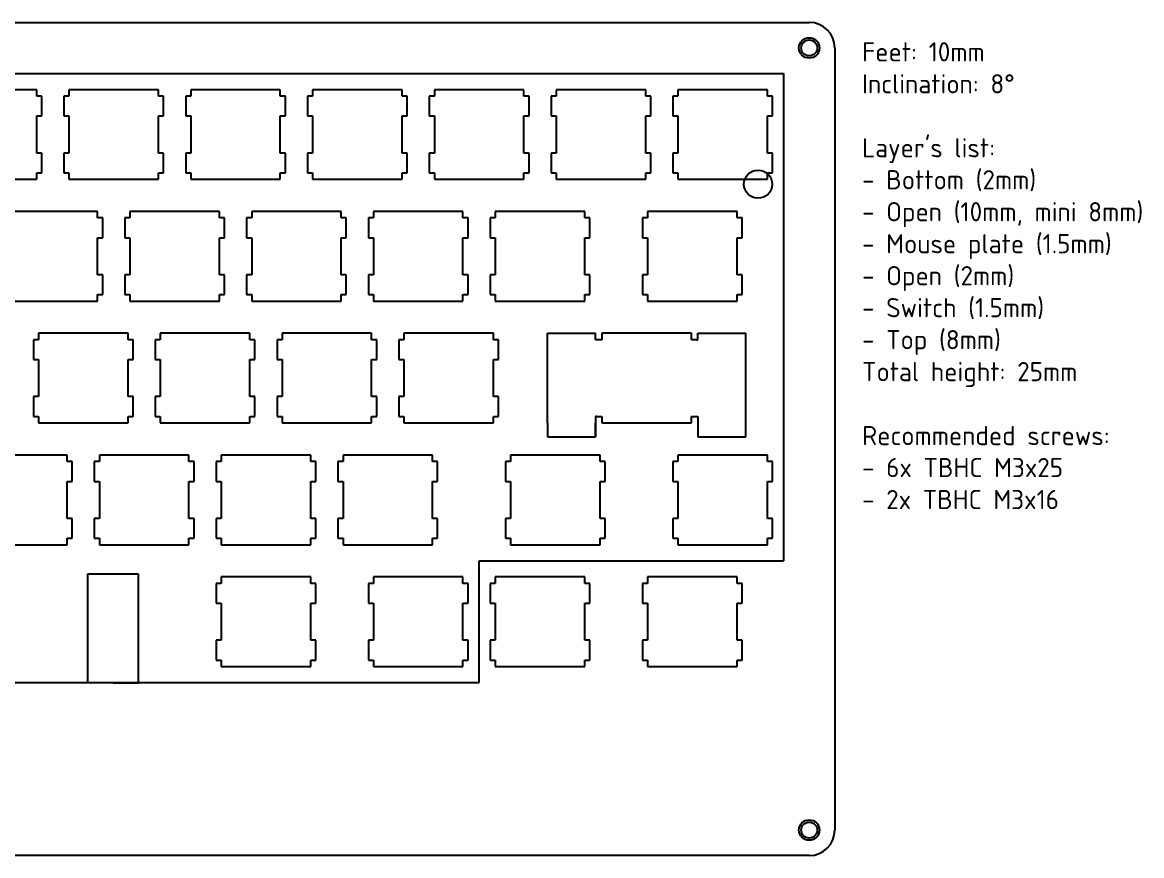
# Model space of a CAD drawing. Header units: millimetres. Extents: x 0 to 350, y 0 to 130.
# Drawn here: x 174.7 to 349.7, y 0 to 130.3 of the extents above; entities that cross this region are included whole.
import ezdxf

# ---------------------------------------------------------------- set-up
doc = ezdxf.new("R2010")
doc.units = ezdxf.units.MM
for name, color, linetype, lineweight, true_color in [('__COMMENT', 4, 'Continuous', 0, 0x00ffff), ('BOLT_HOLES', 7, 'Continuous', 25, 0xffffff), ('BORDER', 7, 'Continuous', 25, 0xffffff), ('BOTTOM_LAYER_FEET', 7, 'Continuous', 25, 0xffffff), ('HOLES', 7, 'Continuous', 25, 0xffffff), ('SWITCH__BACKSLASH', 5, 'Continuous', 25, 0x0000ff), ('SWITCH__BACKSPACE_SPLIT', 5, 'Continuous', 25, 0x0000ff), ('SWITCH__BASE', 5, 'Continuous', 25, 0x0000ff), ('SWITCH__BOTTOM_ROW__6U__PCB', 5, 'Continuous', 25, 0x0000ff), ('SWITCH__ENTER__ANSI__PCB', 5, 'Continuous', 25, 0x0000ff), ('SWITCH__RSHIFT__HHKB', 5, 'Continuous', 25, 0x0000ff), ('TOP_PLATE__BASE', 1, 'Continuous', 25, 0xff0000), ('TOP_PLATE__HHKB 6U', 1, 'Continuous', 25, 0xff0000)]:
    doc.layers.add(name, color=color, linetype=linetype, lineweight=lineweight, true_color=true_color)
doc.styles.add('textstyle11', font='')
doc.styles.get('textstyle11').set_extended_font_data('iso3098')

msp = doc.modelspace()

# ---------------------------------------------------------------- linework, layer by layer
at = {"layer": 'BOLT_HOLES'}
for centre in [(297.7516, 126.302), (297.7516, 3.9993)]:
    msp.add_circle(centre, 1.25, dxfattribs=at)
at = {"layer": 'BORDER'}
for p, q in [((34.875, 130.302), (297.7516, 130.302)), ((301.7509, 126.302), (301.7509, 4)), ((297.7516, 0), (4, 0))]:
    msp.add_line(p, q, dxfattribs=at)
for centre, start, end in [((297.7509, 126.302), 359.9999991, 89.9899732), ((297.7509, 4), 270.0100268, 0)]:
    msp.add_arc(centre, 4, start, end, dxfattribs=at)
at = {"layer": 'BOTTOM_LAYER_FEET'}
msp.add_circle((289.7509, 105), 2.2, dxfattribs=at)
at = {"layer": 'HOLES'}
for centre in [(297.7516, 126.302), (297.7516, 4)]:
    msp.add_circle(centre, 1.6, dxfattribs=at)
at = {"layer": 'SWITCH__BACKSLASH'}
for p, q in [((272.4633, 100.726), (272.4633, 99.725)), ((286.4633, 100.726), (272.4633, 100.726)), ((286.4633, 99.725), (286.4633, 100.726)), ((272.4633, 99.725), (271.6633, 99.725)), ((271.6633, 99.725), (271.6633, 96.625)), ((287.2633, 99.725), (286.4633, 99.725)), ((287.2633, 96.625), (287.2633, 99.725)), ((271.6633, 96.625), (272.4633, 96.625)), ((272.4633, 96.625), (272.4633, 90.8246)), ((286.4633, 90.8246), (286.4633, 96.625)), ((286.4633, 96.625), (287.2633, 96.625)), ((272.4633, 90.8246), (271.6633, 90.8246)), ((271.6633, 90.8246), (271.6633, 87.7255)), ((287.2633, 90.8246), (286.4633, 90.8246)), ((287.2633, 87.7255), (287.2633, 90.8246)), ((271.6633, 87.7255), (272.4633, 87.7255)), ((272.4633, 87.7255), (272.4633, 86.7264)), ((286.4633, 86.7264), (286.4633, 87.7255)), ((286.4633, 87.7255), (287.2633, 87.7255)), ((272.4633, 86.7264), (286.4633, 86.7264))]:
    msp.add_line(p, q, dxfattribs=at)
at = {"layer": 'SWITCH__BACKSPACE_SPLIT'}
for p, q in [((258.17757, 119.7755), (258.17757, 118.775)), ((272.17657, 119.7755), (258.17757, 119.7755)), ((272.17657, 118.775), (272.17657, 119.7755)), ((277.22757, 119.7755), (277.22757, 118.775)), ((291.22657, 119.7755), (277.22757, 119.7755)), ((291.22657, 118.775), (291.22657, 119.7755)), ((258.17757, 118.775), (257.37657, 118.775)), ((257.37657, 118.775), (257.37657, 115.6745)), ((272.97757, 118.775), (272.17657, 118.775)), ((272.97757, 115.6745), (272.97757, 118.775)), ((277.22757, 118.775), (276.42657, 118.775)), ((276.42657, 118.775), (276.42657, 115.6745)), ((292.02757, 118.775), (291.22657, 118.775)), ((292.02757, 115.6745), (292.02757, 118.775)), ((257.37657, 115.6745), (258.17757, 115.6745)), ((258.17757, 115.6745), (258.17757, 109.8759)), ((272.17657, 109.8759), (272.17657, 115.6745)), ((272.17657, 115.6745), (272.97757, 115.6745)), ((276.42657, 115.6745), (277.22757, 115.6745)), ((277.22757, 115.6745), (277.22757, 109.8759)), ((291.22657, 109.8759), (291.22657, 115.6745)), ((291.22657, 115.6745), (292.02757, 115.6745)), ((258.17757, 109.8759), (257.37657, 109.8759)), ((257.37657, 109.8759), (257.37657, 106.7739)), ((272.97757, 109.8759), (272.17657, 109.8759)), ((272.97757, 106.7739), (272.97757, 109.8759)), ((277.22757, 109.8759), (276.42657, 109.8759)), ((276.42657, 109.8759), (276.42657, 106.7739)), ((292.02757, 109.8759), (291.22657, 109.8759)), ((292.02757, 106.7739), (292.02757, 109.8759)), ((257.37657, 106.7739), (258.17757, 106.7739)), ((258.17757, 106.7739), (258.17757, 105.7748)), ((258.17757, 105.7748), (272.17657, 105.7748)), ((272.17657, 105.7748), (272.17657, 106.7739)), ((272.17657, 106.7739), (272.97757, 106.7739)), ((276.42657, 106.7739), (277.22757, 106.7739)), ((277.22757, 106.7739), (277.22757, 105.7748)), ((277.22757, 105.7748), (291.22657, 105.7748)), ((291.22657, 105.7748), (291.22657, 106.7739)), ((291.22657, 106.7739), (292.02757, 106.7739))]:
    msp.add_line(p, q, dxfattribs=at)
at = {"layer": 'SWITCH__BASE'}
for p, q in [((176.9253, 119.776), (162.9253, 119.776)), ((176.9253, 118.775), (176.9253, 119.776)), ((181.9753, 119.776), (181.9753, 118.775)), ((195.9753, 119.776), (181.9753, 119.776)), ((195.9753, 118.775), (195.9753, 119.776)), ((201.0253, 119.776), (201.0253, 118.775)), ((215.0253, 119.776), (201.0253, 119.776)), ((215.0253, 118.775), (215.0253, 119.776)), ((220.0753, 119.776), (220.0753, 118.775)), ((234.0753, 119.776), (220.0753, 119.776)), ((234.0753, 118.775), (234.0753, 119.776)), ((239.1253, 119.776), (239.1253, 118.775)), ((253.1253, 119.776), (239.1253, 119.776)), ((253.1253, 118.775), (253.1253, 119.776)), ((177.7263, 118.775), (176.9253, 118.775)), ((177.7263, 115.675), (177.7263, 118.775)), ((181.9753, 118.775), (181.1763, 118.775)), ((181.1763, 118.775), (181.1763, 115.675)), ((196.7763, 118.775), (195.9753, 118.775)), ((196.7763, 115.675), (196.7763, 118.775)), ((201.0253, 118.775), (200.2263, 118.775)), ((200.2263, 118.775), (200.2263, 115.675)), ((215.8263, 118.775), (215.0253, 118.775)), ((215.8263, 115.675), (215.8263, 118.775)), ((220.0753, 118.775), (219.2763, 118.775)), ((219.2763, 118.775), (219.2763, 115.675)), ((234.8763, 118.775), (234.0753, 118.775)), ((234.8763, 115.675), (234.8763, 118.775)), ((239.1253, 118.775), (238.3263, 118.775)), ((238.3263, 118.775), (238.3263, 115.675)), ((253.9263, 118.775), (253.1253, 118.775)), ((253.9263, 115.675), (253.9263, 118.775)), ((176.9253, 109.875), (176.9253, 115.675)), ((176.9253, 115.675), (177.7263, 115.675)), ((181.1763, 115.675), (181.9753, 115.675)), ((181.9753, 115.675), (181.9753, 109.875)), ((195.9753, 109.875), (195.9753, 115.675)), ((195.9753, 115.675), (196.7763, 115.675)), ((200.2263, 115.675), (201.0253, 115.675)), ((201.0253, 115.675), (201.0253, 109.875)), ((215.0253, 109.875), (215.0253, 115.675)), ((215.0253, 115.675), (215.8263, 115.675)), ((219.2763, 115.675), (220.0753, 115.675)), ((220.0753, 115.675), (220.0753, 109.875)), ((234.0753, 109.875), (234.0753, 115.675)), ((234.0753, 115.675), (234.8763, 115.675)), ((238.3263, 115.675), (239.1253, 115.675)), ((239.1253, 115.675), (239.1253, 109.875)), ((253.1253, 109.875), (253.1253, 115.675)), ((253.1253, 115.675), (253.9263, 115.675)), ((177.7263, 109.875), (176.9253, 109.875)), ((177.7263, 106.775), (177.7263, 109.875)), ((181.9753, 109.875), (181.1763, 109.875)), ((181.1763, 109.875), (181.1763, 106.775)), ((196.7763, 109.875), (195.9753, 109.875)), ((196.7763, 106.775), (196.7763, 109.875)), ((201.0253, 109.875), (200.2263, 109.875)), ((200.2263, 109.875), (200.2263, 106.775)), ((215.8263, 109.875), (215.0253, 109.875)), ((215.8263, 106.775), (215.8263, 109.875)), ((220.0753, 109.875), (219.2763, 109.875)), ((219.2763, 109.875), (219.2763, 106.775)), ((234.8763, 109.875), (234.0753, 109.875)), ((234.8763, 106.775), (234.8763, 109.875)), ((239.1253, 109.875), (238.3263, 109.875)), ((238.3263, 109.875), (238.3263, 106.775)), ((253.9263, 109.875), (253.1253, 109.875)), ((253.9263, 106.775), (253.9263, 109.875)), ((162.9253, 105.776), (176.9253, 105.776)), ((176.9253, 105.776), (176.9253, 106.775)), ((176.9253, 106.775), (177.7263, 106.775)), ((181.1763, 106.775), (181.9753, 106.775)), ((181.9753, 106.775), (181.9753, 105.776)), ((181.9753, 105.776), (195.9753, 105.776)), ((195.9753, 105.776), (195.9753, 106.775)), ((195.9753, 106.775), (196.7763, 106.775)), ((200.2263, 106.775), (201.0253, 106.775)), ((201.0253, 106.775), (201.0253, 105.776)), ((201.0253, 105.776), (215.0253, 105.776)), ((215.0253, 105.776), (215.0253, 106.775)), ((215.0253, 106.775), (215.8263, 106.775)), ((219.2763, 106.775), (220.0753, 106.775)), ((220.0753, 106.775), (220.0753, 105.776)), ((220.0753, 105.776), (234.0753, 105.776)), ((234.0753, 105.776), (234.0753, 106.775)), ((234.0753, 106.775), (234.8763, 106.775)), ((238.3263, 106.775), (239.1253, 106.775)), ((239.1253, 106.775), (239.1253, 105.776)), ((239.1253, 105.776), (253.1253, 105.776)), ((253.1253, 105.776), (253.1253, 106.775)), ((253.1253, 106.775), (253.9263, 106.775)), ((186.4503, 100.726), (172.4503, 100.726)), ((186.4503, 99.725), (186.4503, 100.726)), ((191.5003, 100.726), (191.5003, 99.725)), ((205.5003, 100.726), (191.5003, 100.726)), ((205.5003, 99.725), (205.5003, 100.726)), ((210.5503, 100.726), (210.5503, 99.725)), ((224.5503, 100.726), (210.5503, 100.726)), ((224.5503, 99.725), (224.5503, 100.726)), ((229.6003, 100.726), (229.6003, 99.725)), ((243.6003, 100.726), (229.6003, 100.726)), ((243.6003, 99.725), (243.6003, 100.726)), ((248.6503, 100.726), (248.6503, 99.725)), ((262.6503, 100.726), (248.6503, 100.726)), ((262.6503, 99.725), (262.6503, 100.726)), ((187.2513, 99.725), (186.4503, 99.725)), ((187.2513, 96.625), (187.2513, 99.725)), ((191.5003, 99.725), (190.7013, 99.725)), ((190.7013, 99.725), (190.7013, 96.625)), ((206.3013, 99.725), (205.5003, 99.725)), ((206.3013, 96.625), (206.3013, 99.725)), ((210.5503, 99.725), (209.7513, 99.725)), ((209.7513, 99.725), (209.7513, 96.625)), ((225.3513, 99.725), (224.5503, 99.725)), ((225.3513, 96.625), (225.3513, 99.725)), ((228.8013, 99.725), (228.8013, 96.625)), ((229.6003, 99.725), (228.8013, 99.725)), ((244.4013, 99.725), (243.6003, 99.725)), ((244.4013, 96.625), (244.4013, 99.725)), ((248.6503, 99.725), (247.8513, 99.725)), ((247.8513, 99.725), (247.8513, 96.625)), ((263.4513, 99.725), (262.6503, 99.725)), ((263.4513, 96.625), (263.4513, 99.725)), ((186.4503, 90.8246), (186.4503, 96.625)), ((186.4503, 96.625), (187.2513, 96.625)), ((190.7013, 96.625), (191.5003, 96.625)), ((191.5003, 96.625), (191.5003, 90.8246)), ((205.5003, 90.8246), (205.5003, 96.625)), ((205.5003, 96.625), (206.3013, 96.625)), ((209.7513, 96.625), (210.5503, 96.625)), ((210.5503, 96.625), (210.5503, 90.8246)), ((224.5503, 90.8246), (224.5503, 96.625)), ((224.5503, 96.625), (225.3513, 96.625)), ((228.8013, 96.625), (229.6003, 96.625)), ((229.6003, 96.625), (229.6003, 90.8246)), ((243.6003, 90.8246), (243.6003, 96.625)), ((243.6003, 96.625), (244.4013, 96.625)), ((247.8513, 96.625), (248.6503, 96.625)), ((248.6503, 96.625), (248.6503, 90.8246)), ((262.6503, 90.8246), (262.6503, 96.625)), ((262.6503, 96.625), (263.4513, 96.625)), ((187.2513, 90.8246), (186.4503, 90.8246)), ((187.2513, 87.7255), (187.2513, 90.8246)), ((191.5003, 90.8246), (190.7013, 90.8246)), ((190.7013, 90.8246), (190.7013, 87.7255)), ((206.3013, 90.8246), (205.5003, 90.8246)), ((206.3013, 87.7255), (206.3013, 90.8246)), ((210.5503, 90.8246), (209.7513, 90.8246)), ((209.7513, 90.8246), (209.7513, 87.7255)), ((225.3513, 90.8246), (224.5503, 90.8246)), ((225.3513, 87.7255), (225.3513, 90.8246)), ((229.6003, 90.8246), (228.8013, 90.8246)), ((228.8013, 90.8246), (228.8013, 87.7255)), ((244.4013, 90.8246), (243.6003, 90.8246)), ((244.4013, 87.7255), (244.4013, 90.8246)), ((248.6503, 90.8246), (247.8513, 90.8246)), ((247.8513, 90.8246), (247.8513, 87.7255)), ((263.4513, 90.8246), (262.6503, 90.8246)), ((263.4513, 87.7255), (263.4513, 90.8246)), ((186.4503, 86.7264), (186.4503, 87.7255)), ((186.4503, 87.7255), (187.2513, 87.7255)), ((190.7013, 87.7255), (191.5003, 87.7255)), ((191.5003, 87.7255), (191.5003, 86.7264)), ((205.5003, 86.7264), (205.5003, 87.7255)), ((205.5003, 87.7255), (206.3013, 87.7255)), ((209.7513, 87.7255), (210.5503, 87.7255)), ((210.5503, 87.7255), (210.5503, 86.7264)), ((224.5503, 86.7264), (224.5503, 87.7255)), ((224.5503, 87.7255), (225.3513, 87.7255)), ((228.8013, 87.7255), (229.6003, 87.7255)), ((229.6003, 87.7255), (229.6003, 86.7264)), ((243.6003, 86.7264), (243.6003, 87.7255)), ((243.6003, 87.7255), (244.4013, 87.7255)), ((247.8513, 87.7255), (248.6503, 87.7255)), ((248.6503, 87.7255), (248.6503, 86.7264)), ((262.6503, 86.7264), (262.6503, 87.7255)), ((262.6503, 87.7255), (263.4513, 87.7255)), ((172.4503, 86.7264), (186.4503, 86.7264)), ((191.5003, 86.7264), (205.5003, 86.7264)), ((210.5503, 86.7264), (224.5503, 86.7264)), ((229.6003, 86.7264), (243.6003, 86.7264)), ((248.6503, 86.7264), (262.6503, 86.7264)), ((177.2133, 80.6752), (176.4133, 80.6752)), ((176.4133, 80.6752), (176.4133, 77.5747)), ((177.2133, 81.6757), (177.2133, 80.6752)), ((191.2133, 81.6757), (177.2133, 81.6757)), ((191.2133, 80.6752), (191.2133, 81.6757)), ((192.0133, 80.6752), (191.2133, 80.6752)), ((192.0133, 77.5747), (192.0133, 80.6752)), ((196.2633, 80.6752), (195.4633, 80.6752)), ((195.4633, 80.6752), (195.4633, 77.5747)), ((196.2633, 81.6757), (196.2633, 80.6752)), ((210.2633, 81.6757), (196.2633, 81.6757)), ((210.2633, 80.6752), (210.2633, 81.6757)), ((211.0633, 80.6752), (210.2633, 80.6752)), ((211.0633, 77.5747), (211.0633, 80.6752)), ((215.3133, 80.6752), (214.5133, 80.6752)), ((214.5133, 80.6752), (214.5133, 77.5747)), ((215.3133, 81.6757), (215.3133, 80.6752)), ((229.3133, 81.6757), (215.3133, 81.6757)), ((229.3133, 80.6752), (229.3133, 81.6757)), ((230.1133, 80.6752), (229.3133, 80.6752)), ((230.1133, 77.5747), (230.1133, 80.6752)), ((234.3633, 80.6752), (233.5633, 80.6752)), ((233.5633, 80.6752), (233.5633, 77.5747)), ((234.3633, 81.6757), (234.3633, 80.6752)), ((248.3633, 81.6757), (234.3633, 81.6757)), ((248.3633, 80.6752), (248.3633, 81.6757)), ((249.1623, 80.6752), (248.3633, 80.6752)), ((249.1623, 77.5747), (249.1623, 80.6752)), ((176.4133, 77.5747), (177.2133, 77.5747)), ((177.2133, 77.5747), (177.2133, 71.7746)), ((191.2133, 71.7746), (191.2133, 77.5747)), ((191.2133, 77.5747), (192.0133, 77.5747)), ((195.4633, 77.5747), (196.2633, 77.5747)), ((196.2633, 77.5747), (196.2633, 71.7746)), ((210.2633, 71.7746), (210.2633, 77.5747)), ((210.2633, 77.5747), (211.0633, 77.5747)), ((214.5133, 77.5747), (215.3133, 77.5747)), ((215.3133, 77.5747), (215.3133, 71.7746)), ((229.3133, 71.7746), (229.3133, 77.5747)), ((229.3133, 77.5747), (230.1133, 77.5747)), ((233.5633, 77.5747), (234.3633, 77.5747)), ((234.3633, 77.5747), (234.3633, 71.7746)), ((248.3633, 71.7746), (248.3633, 77.5747)), ((248.3633, 77.5747), (249.1623, 77.5747)), ((177.2133, 71.7746), (176.4133, 71.7746)), ((176.4133, 71.7746), (176.4133, 68.6755)), ((192.0133, 71.7746), (191.2133, 71.7746)), ((192.0133, 68.6755), (192.0133, 71.7746)), ((196.2633, 71.7746), (195.4633, 71.7746)), ((195.4633, 71.7746), (195.4633, 68.6755)), ((211.0633, 71.7746), (210.2633, 71.7746)), ((211.0633, 68.6755), (211.0633, 71.7746)), ((215.3133, 71.7746), (214.5133, 71.7746)), ((214.5133, 71.7746), (214.5133, 68.6755)), ((230.1133, 71.7746), (229.3133, 71.7746)), ((230.1133, 68.6755), (230.1133, 71.7746)), ((234.3633, 71.7746), (233.5633, 71.7746)), ((233.5633, 71.7746), (233.5633, 68.6755)), ((249.1623, 71.7746), (248.3633, 71.7746)), ((249.1623, 68.6755), (249.1623, 71.7746)), ((176.4133, 68.6755), (177.2133, 68.6755)), ((177.2133, 68.6755), (177.2133, 67.6764)), ((191.2133, 67.6764), (191.2133, 68.6755)), ((191.2133, 68.6755), (192.0133, 68.6755)), ((195.4633, 68.6755), (196.2633, 68.6755)), ((196.2633, 68.6755), (196.2633, 67.6764)), ((210.2633, 67.6764), (210.2633, 68.6755)), ((210.2633, 68.6755), (211.0633, 68.6755)), ((214.5133, 68.6755), (215.3133, 68.6755)), ((215.3133, 68.6755), (215.3133, 67.6764)), ((229.3133, 67.6764), (229.3133, 68.6755)), ((229.3133, 68.6755), (230.1133, 68.6755)), ((233.5633, 68.6755), (234.3633, 68.6755)), ((234.3633, 68.6755), (234.3633, 67.6764)), ((248.3633, 67.6764), (248.3633, 68.6755)), ((248.3633, 68.6755), (249.1623, 68.6755)), ((177.2133, 67.6764), (191.2133, 67.6764)), ((196.2633, 67.6764), (210.2633, 67.6764)), ((215.3133, 67.6764), (229.3133, 67.6764)), ((234.3633, 67.6764), (248.3633, 67.6764)), ((181.6883, 62.6257), (167.6883, 62.6257)), ((181.6883, 61.6252), (181.6883, 62.6257)), ((182.4883, 61.6252), (181.6883, 61.6252)), ((182.4883, 58.5247), (182.4883, 61.6252)), ((186.7383, 61.6252), (185.9383, 61.6252)), ((185.9383, 61.6252), (185.9383, 58.5247)), ((186.7383, 62.6257), (186.7383, 61.6252)), ((200.7383, 62.6257), (186.7383, 62.6257)), ((200.7383, 61.6252), (200.7383, 62.6257)), ((201.5383, 61.6252), (200.7383, 61.6252)), ((201.5383, 58.5247), (201.5383, 61.6252)), ((205.7883, 61.6252), (204.9883, 61.6252)), ((204.9883, 61.6252), (204.9883, 58.5247)), ((205.7883, 62.6257), (205.7883, 61.6252)), ((219.7883, 62.6257), (205.7883, 62.6257)), ((219.7883, 61.6252), (219.7883, 62.6257)), ((220.5883, 61.6252), (219.7883, 61.6252)), ((220.5883, 58.5247), (220.5883, 61.6252)), ((224.8383, 61.6252), (224.0383, 61.6252)), ((224.0383, 61.6252), (224.0383, 58.5247)), ((224.8383, 62.6257), (224.8383, 61.6252)), ((238.8383, 62.6257), (224.8383, 62.6257)), ((238.8383, 61.6252), (238.8383, 62.6257)), ((239.6383, 61.6252), (238.8383, 61.6252)), ((239.6383, 58.5247), (239.6383, 61.6252)), ((181.6883, 52.7246), (181.6883, 58.5247)), ((181.6883, 58.5247), (182.4883, 58.5247)), ((185.9383, 58.5247), (186.7383, 58.5247)), ((186.7383, 58.5247), (186.7383, 52.7246)), ((200.7383, 52.7246), (200.7383, 58.5247)), ((200.7383, 58.5247), (201.5383, 58.5247)), ((204.9883, 58.5247), (205.7883, 58.5247)), ((205.7883, 58.5247), (205.7883, 52.7246)), ((219.7883, 52.7246), (219.7883, 58.5247)), ((219.7883, 58.5247), (220.5883, 58.5247)), ((224.0383, 58.5247), (224.8383, 58.5247)), ((224.8383, 58.5247), (224.8383, 52.7246)), ((238.8383, 52.7246), (238.8383, 58.5247)), ((238.8383, 58.5247), (239.6383, 58.5247)), ((182.4883, 52.7246), (181.6883, 52.7246)), ((182.4883, 49.6255), (182.4883, 52.7246)), ((186.7383, 52.7246), (185.9383, 52.7246)), ((185.9383, 52.7246), (185.9383, 49.6255)), ((201.5383, 52.7246), (200.7383, 52.7246)), ((201.5383, 49.6255), (201.5383, 52.7246)), ((205.7883, 52.7246), (204.9883, 52.7246)), ((204.9883, 52.7246), (204.9883, 49.6255)), ((220.5883, 52.7246), (219.7883, 52.7246)), ((220.5883, 49.6255), (220.5883, 52.7246)), ((224.8383, 52.7246), (224.0383, 52.7246)), ((224.0383, 52.7246), (224.0383, 49.6255)), ((239.6383, 52.7246), (238.8383, 52.7246)), ((239.6383, 49.6255), (239.6383, 52.7246)), ((181.6883, 48.6264), (181.6883, 49.6255)), ((181.6883, 49.6255), (182.4883, 49.6255)), ((185.9383, 49.6255), (186.7383, 49.6255)), ((186.7383, 49.6255), (186.7383, 48.6264)), ((200.7383, 48.6264), (200.7383, 49.6255)), ((200.7383, 49.6255), (201.5383, 49.6255)), ((204.9883, 49.6255), (205.7883, 49.6255)), ((205.7883, 49.6255), (205.7883, 48.6264)), ((219.7883, 48.6264), (219.7883, 49.6255)), ((219.7883, 49.6255), (220.5883, 49.6255)), ((224.0383, 49.6255), (224.8383, 49.6255)), ((224.8383, 49.6255), (224.8383, 48.6264)), ((238.8383, 48.6264), (238.8383, 49.6255)), ((238.8383, 49.6255), (239.6383, 49.6255)), ((167.6883, 48.6264), (181.6883, 48.6264)), ((186.7383, 48.6264), (200.7383, 48.6264)), ((205.7883, 48.6264), (219.7883, 48.6264)), ((224.8383, 48.6264), (238.8383, 48.6264))]:
    msp.add_line(p, q, dxfattribs=at)
at = {"layer": 'SWITCH__BOTTOM_ROW__6U__PCB'}
for p, q in [((192.8507, 44), (184.8507, 44)), ((184.8507, 44), (184.8507, 27)), ((188.8507, 44), (184.8507, 44)), ((192.8507, 27), (192.8507, 44)), ((205.7882, 42.5746), (204.9882, 42.5746)), ((204.9882, 42.5746), (204.9882, 39.4751)), ((205.7882, 43.5751), (205.7882, 42.5746)), ((219.7882, 43.5751), (205.7882, 43.5751)), ((219.7882, 42.5746), (219.7882, 43.5751)), ((220.5882, 42.5746), (219.7882, 42.5746)), ((220.5882, 39.4751), (220.5882, 42.5746)), ((229.6012, 42.5746), (228.8002, 42.5746)), ((228.8002, 42.5746), (228.8002, 39.4751)), ((229.6012, 43.5751), (229.6012, 42.5746)), ((243.6002, 43.5751), (229.6012, 43.5751)), ((243.6002, 42.5746), (243.6002, 43.5751)), ((244.4012, 42.5746), (243.6002, 42.5746)), ((244.4012, 39.4751), (244.4012, 42.5746)), ((248.6492, 42.5746), (247.8502, 42.5746)), ((247.8502, 42.5746), (247.8502, 39.4751)), ((248.6492, 43.5751), (248.6492, 42.5746)), ((262.6502, 43.5751), (248.6492, 43.5751)), ((262.6502, 42.5746), (262.6502, 43.5751)), ((263.4512, 42.5746), (262.6502, 42.5746)), ((263.4512, 39.4751), (263.4512, 42.5746)), ((272.4632, 42.5746), (271.6632, 42.5746)), ((271.6632, 42.5746), (271.6632, 39.4751)), ((272.4632, 43.5751), (272.4632, 42.5746)), ((286.4632, 43.5751), (272.4632, 43.5751)), ((286.4632, 42.5746), (286.4632, 43.5751)), ((287.2632, 42.5746), (286.4632, 42.5746)), ((287.2632, 39.4751), (287.2632, 42.5746)), ((204.9882, 39.4751), (205.7882, 39.4751)), ((205.7882, 39.4751), (205.7882, 33.6751)), ((219.7882, 33.6751), (219.7882, 39.4751)), ((219.7882, 39.4751), (220.5882, 39.4751)), ((228.8002, 39.4751), (229.6012, 39.4751)), ((229.6012, 39.4751), (229.6012, 33.6751)), ((243.6002, 33.6751), (243.6002, 39.4751)), ((243.6002, 39.4751), (244.4012, 39.4751)), ((247.8502, 39.4751), (248.6492, 39.4751)), ((248.6492, 39.4751), (248.6492, 33.6751)), ((262.6502, 33.6751), (262.6502, 39.4751)), ((262.6502, 39.4751), (263.4512, 39.4751)), ((271.6632, 39.4751), (272.4632, 39.4751)), ((272.4632, 39.4751), (272.4632, 33.6751)), ((286.4632, 33.6751), (286.4632, 39.4751)), ((286.4632, 39.4751), (287.2632, 39.4751)), ((205.7882, 33.6751), (204.9882, 33.6751)), ((204.9882, 33.6751), (204.9882, 30.5745)), ((220.5882, 33.6751), (219.7882, 33.6751)), ((220.5882, 30.5745), (220.5882, 33.6751)), ((229.6012, 33.6751), (228.8002, 33.6751)), ((228.8002, 33.6751), (228.8002, 30.5745)), ((244.4012, 33.6751), (243.6002, 33.6751)), ((244.4012, 30.5745), (244.4012, 33.6751)), ((248.6492, 33.6751), (247.8502, 33.6751)), ((247.8502, 33.6751), (247.8502, 30.5745)), ((263.4512, 33.6751), (262.6502, 33.6751)), ((263.4512, 30.5745), (263.4512, 33.6751)), ((272.4632, 33.6751), (271.6632, 33.6751)), ((271.6632, 33.6751), (271.6632, 30.5745)), ((287.2632, 33.6751), (286.4632, 33.6751)), ((287.2632, 30.5745), (287.2632, 33.6751)), ((204.9882, 30.5745), (205.7882, 30.5745)), ((205.7882, 30.5745), (205.7882, 29.5754)), ((219.7882, 29.5754), (219.7882, 30.5745)), ((219.7882, 30.5745), (220.5882, 30.5745)), ((228.8002, 30.5745), (229.6012, 30.5745)), ((229.6012, 30.5745), (229.6012, 29.5754)), ((243.6002, 29.5754), (243.6002, 30.5745)), ((243.6002, 30.5745), (244.4012, 30.5745)), ((247.8502, 30.5745), (248.6492, 30.5745)), ((248.6492, 30.5745), (248.6492, 29.5754)), ((262.6502, 29.5754), (262.6502, 30.5745)), ((262.6502, 30.5745), (263.4512, 30.5745)), ((271.6632, 30.5745), (272.4632, 30.5745)), ((272.4632, 30.5745), (272.4632, 29.5754)), ((286.4632, 29.5754), (286.4632, 30.5745)), ((286.4632, 30.5745), (287.2632, 30.5745)), ((205.7882, 29.5754), (219.7882, 29.5754)), ((229.6012, 29.5754), (243.6002, 29.5754)), ((248.6492, 29.5754), (262.6502, 29.5754)), ((272.4632, 29.5754), (286.4632, 29.5754)), ((188.8769, 27), (184.8507, 27)), ((188.8769, 27), (192.8507, 27))]:
    msp.add_line(p, q, dxfattribs=at)
at = {"layer": 'SWITCH__ENTER__ANSI__PCB'}
for p, q in [((256.81909, 67.6757), (256.81909, 81.6764)), ((256.81909, 81.6764), (264.31909, 81.6764)), ((264.31909, 80.6759), (264.31909, 81.6764)), ((264.519, 80.6759), (264.31909, 80.6759)), ((265.3195, 80.6759), (264.519, 80.6759)), ((265.3195, 81.6764), (265.3195, 80.6759)), ((279.3191, 81.6764), (265.3195, 81.6764)), ((279.3191, 80.6759), (279.3191, 81.6764)), ((280.1199, 80.6759), (279.3191, 80.6759)), ((280.1199, 80.6759), (280.31909, 80.6759)), ((280.31909, 81.6764), (287.81909, 81.6764)), ((280.31909, 80.6759), (280.31909, 81.6764)), ((287.81909, 67.6757), (287.81909, 81.6764)), ((264.519, 68.6762), (264.31909, 68.6762)), ((264.31909, 68.6762), (264.31909, 65.4757)), ((264.519, 68.6762), (265.3195, 68.6762)), ((265.3195, 68.6762), (265.3195, 67.6771)), ((279.3191, 67.6771), (279.3191, 68.6762)), ((279.3191, 68.6762), (280.1199, 68.6762)), ((280.1199, 68.6762), (280.31909, 68.6762)), ((280.31909, 68.6762), (280.31909, 65.4757)), ((256.81909, 67.6757), (256.81909, 65.4757)), ((264.31909, 65.4757), (264.31909, 67.6757)), ((264.31909, 67.6757), (264.31909, 67.6757)), ((265.3195, 67.6771), (279.3191, 67.6771)), ((280.31909, 67.6757), (280.31909, 65.4757)), ((287.81909, 65.4757), (287.81909, 67.6757)), ((256.81909, 65.4757), (264.31909, 65.4757)), ((280.31909, 65.4757), (287.81909, 65.4757))]:
    msp.add_line(p, q, dxfattribs=at)
at = {"layer": 'SWITCH__RSHIFT__HHKB'}
for p, q in [((251.0323, 61.6267), (250.2313, 61.6267)), ((250.2313, 61.6267), (250.2313, 58.5261)), ((251.0323, 62.6257), (251.0323, 61.6267)), ((265.0313, 62.6257), (251.0323, 62.6257)), ((265.0313, 61.6267), (265.0313, 62.6257)), ((265.8323, 61.6267), (265.0313, 61.6267)), ((265.8323, 58.5261), (265.8323, 61.6267)), ((277.2263, 61.6267), (276.4253, 61.6267)), ((276.4253, 61.6267), (276.4253, 58.5261)), ((277.2263, 62.6257), (277.2263, 61.6267)), ((291.2253, 62.6257), (277.2263, 62.6257)), ((291.2253, 61.6267), (291.2253, 62.6257)), ((292.0263, 61.6267), (291.2253, 61.6267)), ((292.0263, 58.5261), (292.0263, 61.6267)), ((250.2313, 58.5261), (251.0323, 58.5261)), ((251.0323, 58.5261), (251.0323, 52.7257)), ((265.0313, 52.7257), (265.0313, 58.5261)), ((265.0313, 58.5261), (265.8323, 58.5261)), ((276.4253, 58.5261), (277.2263, 58.5261)), ((277.2263, 58.5261), (277.2263, 52.7257)), ((291.2253, 52.7257), (291.2253, 58.5261)), ((291.2253, 58.5261), (292.0263, 58.5261)), ((251.0323, 52.7257), (250.2313, 52.7257)), ((250.2313, 52.7257), (250.2313, 49.6266)), ((265.8323, 52.7257), (265.0313, 52.7257)), ((265.8323, 49.6266), (265.8323, 52.7257)), ((277.2263, 52.7257), (276.4253, 52.7257)), ((276.4253, 52.7257), (276.4253, 49.6266)), ((292.0263, 52.7257), (291.2253, 52.7257)), ((292.0263, 49.6266), (292.0263, 52.7257)), ((250.2313, 49.6266), (251.0323, 49.6266)), ((251.0323, 49.6266), (251.0323, 48.6261)), ((265.0313, 48.6261), (265.0313, 49.6266)), ((265.0313, 49.6266), (265.8323, 49.6266)), ((276.4253, 49.6266), (277.2263, 49.6266)), ((277.2263, 49.6266), (277.2263, 48.6261)), ((291.2253, 48.6261), (291.2253, 49.6266)), ((291.2253, 49.6266), (292.0263, 49.6266)), ((251.0323, 48.6261), (265.0313, 48.6261)), ((277.2263, 48.6261), (291.2253, 48.6261))]:
    msp.add_line(p, q, dxfattribs=at)
at = {"layer": 'TOP_PLATE__BASE'}
for p, q in [((8, 122.302), (293.7523, 122.302)), ((293.75257, 122.3014), (293.75257, 46.1002)), ((169.9248, 27.0504), (246.12621, 27.0504))]:
    msp.add_line(p, q, dxfattribs=at)
at = {"layer": 'TOP_PLATE__HHKB 6U'}
for p, q in [((246.12757, 27.05016), (246.12757, 46.1002)), ((246.12757, 46.1002), (293.75257, 46.1002))]:
    msp.add_line(p, q, dxfattribs=at)

# ---------------------------------------------------------------- texts
at = {"layer": '__COMMENT', "insert": (306.01932, 127.19681), "char_height": 3, "width": 52.0133333, "attachment_point": 1, "style": 'textstyle11'}
msp.add_mtext("Feet: 10mm\\PInclination: 8%%D\\P\\PLayer's list:\\P- Bottom (2mm)\\P- Open (10mm, mini 8mm)\\P- Mouse plate (1.5mm)\\P- Open (2mm)\\P- Switch (1.5mm)\\P- Top (8mm)\\PTotal height: 25mm\\P\\PRecommended screws:\\P- 6x TBHC M3x25\\P- 2x TBHC M3x16", dxfattribs=at)

doc.saveas('drawing.dxf')
